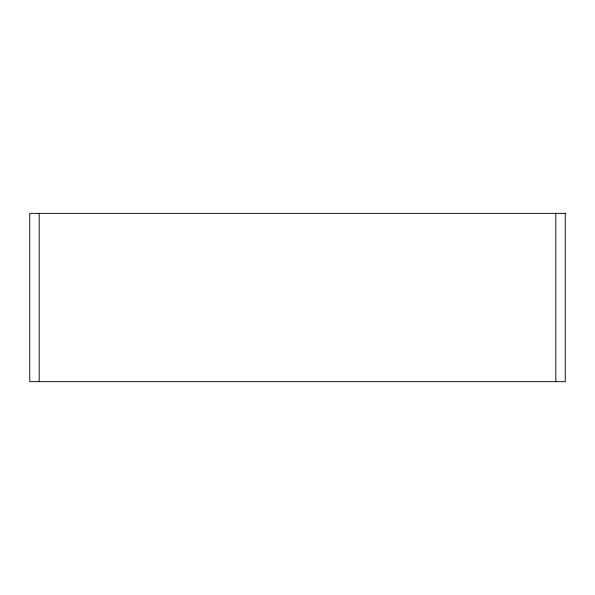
<?xml version="1.0" encoding="UTF-8"?>
<svg xmlns="http://www.w3.org/2000/svg" width="595" height="595" viewBox="0 0 595 595"><rect width="100%" height="100%" fill="white"/><g stroke="black" fill="none" stroke-linecap="round" stroke-linejoin="round"><path stroke-width="0.89" d="M555.812 213.352L555.812 381.648M39.188 213.352L39.188 381.648M565.25 213.352L29.75 213.352L29.75 381.648L565.25 381.648L565.25 213.352"/></g></svg>
